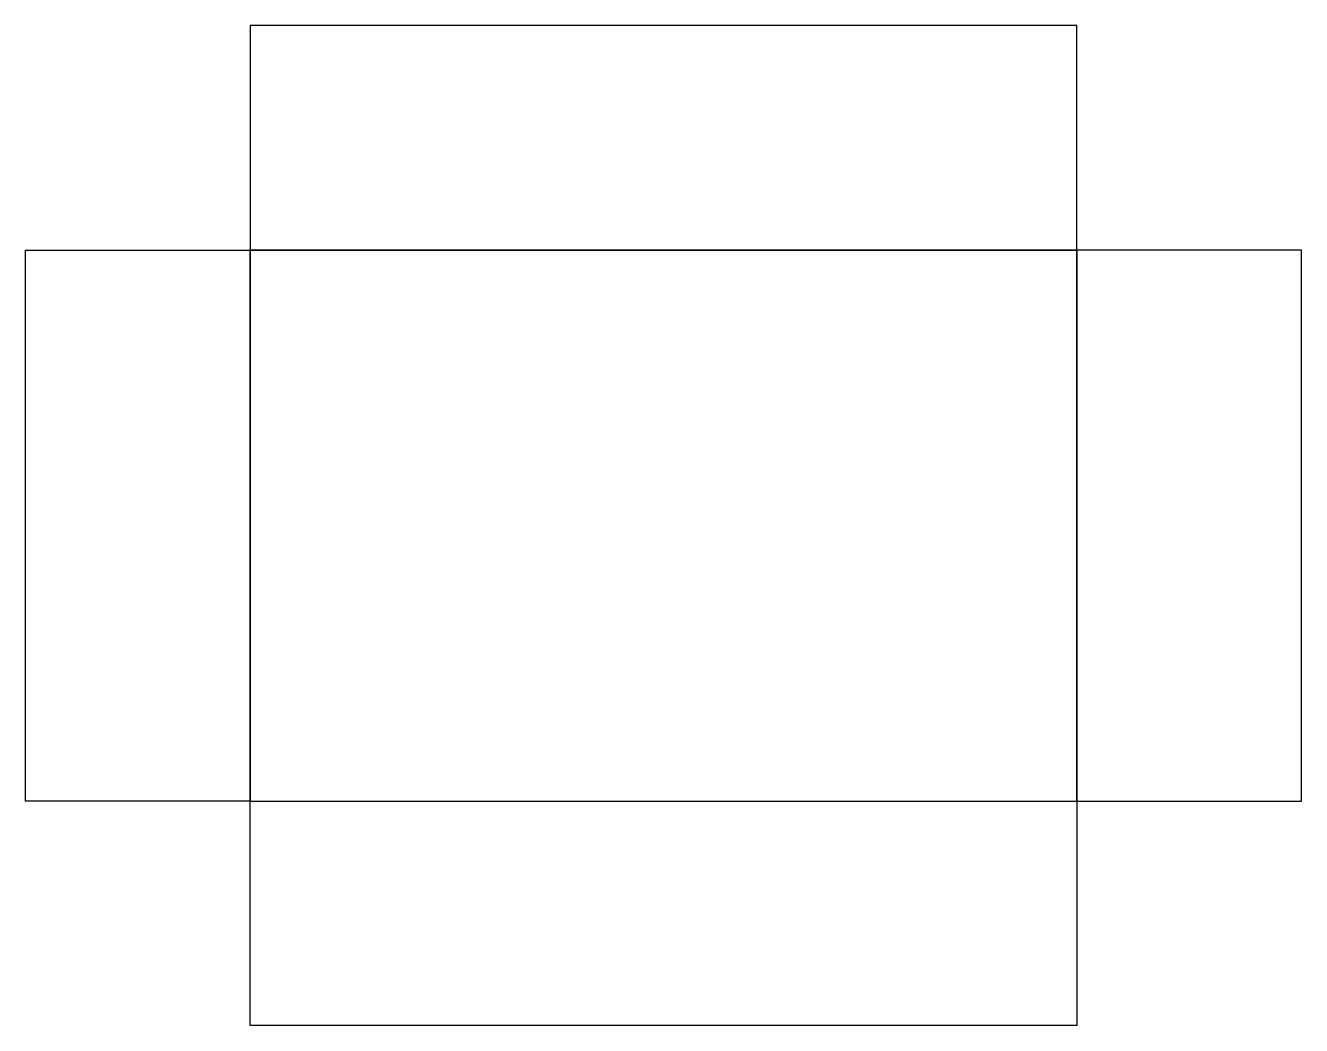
# Model space of a CAD drawing. Header units: metres. Extents: x 0 to 185, y 0 to 145.
import ezdxf

# ---------------------------------------------------------------- set-up
doc = ezdxf.new("R2010")
doc.units = ezdxf.units.M
doc.linetypes.add('DASHED', pattern=[0])
doc.layers.add('FOLDS', color=6, linetype='Continuous')
doc.layers.add('TEMPLATE', color=2, linetype='Continuous')

msp = doc.modelspace()

# ---------------------------------------------------------------- linework, layer by layer
at = {"layer": 'FOLDS', "linetype": 'DASHED'}
for p, q in [((32.59, 112.59), (152.59, 112.59)), ((32.59, 32.59), (32.59, 112.59)), ((152.59, 32.59), (152.59, 112.59)), ((32.59, 32.59), (152.59, 32.59))]:
    msp.add_line(p, q, dxfattribs=at)
at = {"layer": 'TEMPLATE'}
for points in [[(32.59, 112.59), (152.59, 112.59), (152.59, 145.18), (32.59, 145.18), (32.59, 112.59)], [(32.59, 32.59), (0, 32.59), (0, 112.59), (32.59, 112.59), (32.59, 32.59)], [(32.59, 32.59), (152.59, 32.59), (152.59, 112.59), (32.59, 112.59), (32.59, 32.59)], [(152.59, 32.59), (185.18, 32.59), (185.18, 112.59), (152.59, 112.59), (152.59, 32.59)], [(32.59, 32.59), (152.59, 32.59), (152.59, 0), (32.59, 0), (32.59, 32.59)]]:
    msp.add_lwpolyline(points, dxfattribs=at)

doc.saveas('drawing.dxf')
